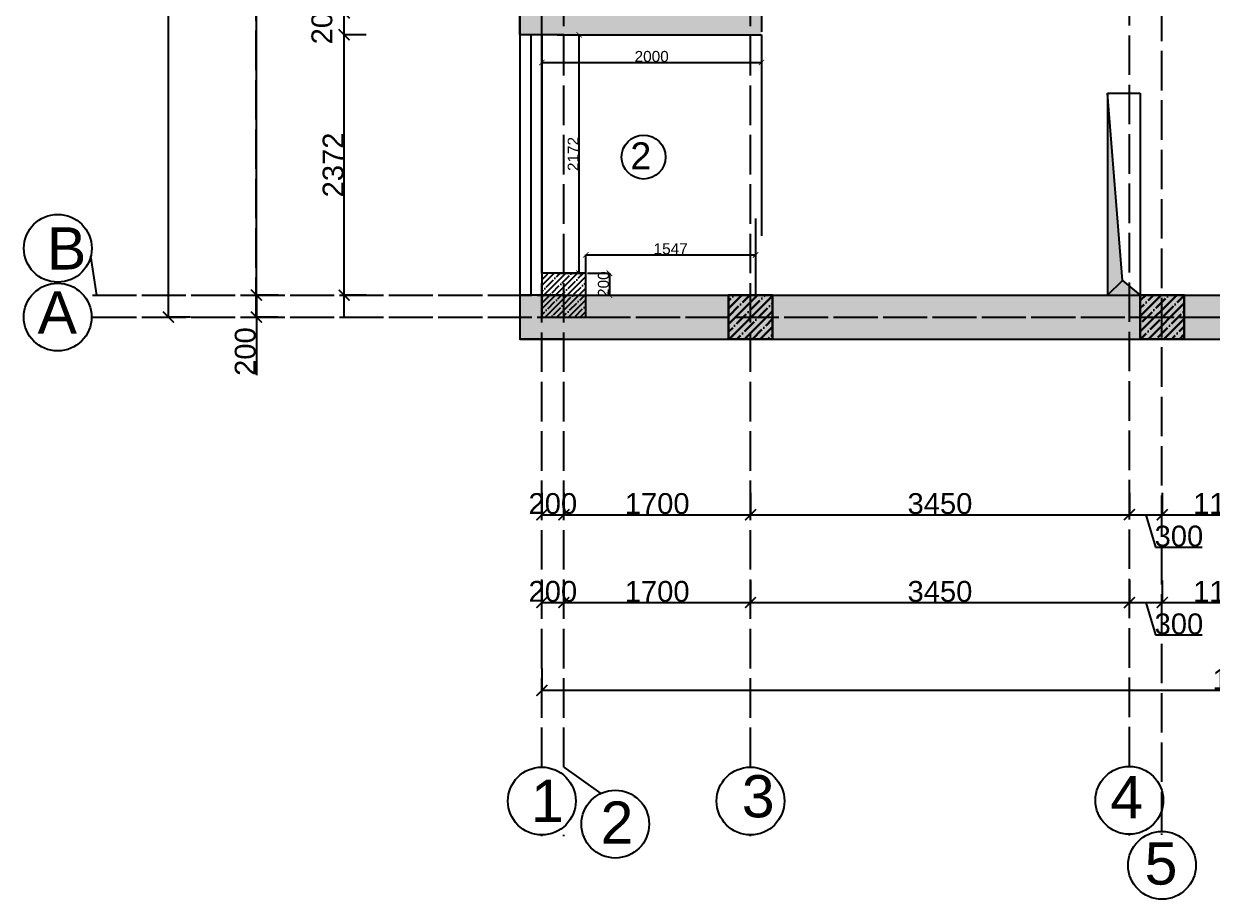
# Model space of a CAD drawing. Header units: millimetres. Extents: x -6014 to 220479, y -27718 to 28747.
# Drawn here: x 186825 to 197647, y 7698 to 15673 of the extents above; entities that cross this region are included whole.
import ezdxf

# ---------------------------------------------------------------- set-up
doc = ezdxf.new("R2010")
doc.units = ezdxf.units.MM
doc.header["$MEASUREMENT"] = 0
doc.linetypes.add('ACAD_ISO02W100', pattern=[15, 12, -3])
for name, color, linetype in [('0_Rəng_Yaşıllıqlar', 7, 'Continuous'), ('Plan 1', 7, 'Continuous'), ('Plan 2', 7, 'Continuous')]:
    doc.layers.add(name, color=color, linetype=linetype)
doc.styles.add('gost', font='GOST Common.ttf')
doc.styles.get("Standard").update_dxf_attribs({"font": 'arial.ttf'})
doc.dimstyles.new('GOST', dxfattribs={"dimtxt": 190, "dimasz": 100, "dimexe": 0.18, "dimexo": 0.06, "dimgap": 3, "dimtad": 1, "dimdec": 0, "dimzin": 0, "dimdsep": 46, "dimtxsty": 'Standard', "dimblk": 'ARCHTICK', "dimcen": 0.09, "dimclrt": 256, "dimadec": 0, "dimazin": 0, "dimtfac": 1, "dimtdec": 0, "dimtofl": 0, "dimtmove": 0, "dimatfit": 3, "dimldrblk": 'ARCHTICK', "dimfxl": 200, "dimfxlon": 1, "dimtolj": 1, "dimtzin": 0, "dimarcsym": 0})
pattern_1 = [(45, (138868.72, 0), (-70.71068, 70.71068), []), (45, (138939.43, -2e-14), (-70.71068, 70.71068), [125, -25, 0, -25])]

# ---------------------------------------------------------------- blocks, each defined once
blk = doc.blocks.new('_ArchTick')
at = {"color": 0, "linetype": 'ByBlock', "const_width": 0.15}
blk.add_lwpolyline([(-0.5, -0.5), (0.5, 0.5)], dxfattribs=at)
blk = doc.blocks.new('*D67')
at = {"color": 0, "lineweight": -2, "transparency": 16777216}
for p, q in [((189943, 15573), (189742, 15573)), ((189743, 13201), (189743, 15573)), ((189943, 13201), (189742, 13201))]:
    blk.add_line(p, q, dxfattribs=at)
at = {"layer": 'Defpoints', "color": 0, "transparency": 16777216}
for p in [(189743, 15573), (191343, 15573), (191343, 13201)]:
    blk.add_point(p, dxfattribs=at)
at = {"color": 0, "lineweight": -2, "transparency": 16777216, "xscale": 100, "yscale": 100, "zscale": 100}
for p, rotation in [((189743, 15573), 90), ((189743, 13201), 270)]:
    blk.add_blockref('_ArchTick', p, dxfattribs=dict(at, rotation=rotation))
at = {"transparency": 16777216, "insert": (189643, 14387), "char_height": 190, "attachment_point": 5, "rotation": 90}
blk.add_mtext('\\A1;2372', dxfattribs=at)
blk = doc.blocks.new('*D68')
at = {"color": 0, "lineweight": -2, "transparency": 16777216}
for p, q in [((189943, 15773), (189742, 15773)), ((189743, 15573), (189743, 15773)), ((189943, 15573), (189742, 15573))]:
    blk.add_line(p, q, dxfattribs=at)
at = {"layer": 'Defpoints', "color": 0, "transparency": 16777216}
for p in [(189743, 15773), (191343, 15773), (191343, 15573)]:
    blk.add_point(p, dxfattribs=at)
at = {"color": 0, "lineweight": -2, "transparency": 16777216, "xscale": 100, "yscale": 100, "zscale": 100}
for p, rotation in [((189743, 15773), 90), ((189743, 15573), 270)]:
    blk.add_blockref('_ArchTick', p, dxfattribs=dict(at, rotation=rotation))
at = {"transparency": 16777216, "insert": (189541, 15707), "char_height": 190, "attachment_point": 5, "rotation": 90}
blk.add_mtext('\\A1;200', dxfattribs=at)
blk = doc.blocks.new('*D60')
at = {"color": 0, "lineweight": -2, "transparency": 16777216}
for p, q in [((189143, 19401), (188942, 19401)), ((188943, 13201), (188943, 19401)), ((189143, 13201), (188942, 13201))]:
    blk.add_line(p, q, dxfattribs=at)
at = {"layer": 'Defpoints', "color": 0, "transparency": 16777216}
for p in [(188943, 19401), (191543, 19401), (191443, 13201)]:
    blk.add_point(p, dxfattribs=at)
at = {"color": 0, "lineweight": -2, "transparency": 16777216, "xscale": 100, "yscale": 100, "zscale": 100}
for p, rotation in [((188943, 19401), 90), ((188943, 13201), 270)]:
    blk.add_blockref('_ArchTick', p, dxfattribs=dict(at, rotation=rotation))
at = {"transparency": 16777216, "insert": (188843, 16301), "char_height": 190, "attachment_point": 5, "rotation": 90}
blk.add_mtext('\\A1;6200', dxfattribs=at)
blk = doc.blocks.new('*D62')
at = {"color": 0, "lineweight": -2, "transparency": 16777216}
for p, q in [((189143, 13201), (188942, 13201)), ((188943, 13201), (188943, 13001)), ((189143, 13001), (188942, 13001)), ((188943, 13001), (188943, 12473))]:
    blk.add_line(p, q, dxfattribs=at)
at = {"layer": 'Defpoints', "color": 0, "transparency": 16777216}
for p in [(193443, 13201), (188943, 13001), (193443, 13001)]:
    blk.add_point(p, dxfattribs=at)
at = {"color": 0, "lineweight": -2, "transparency": 16777216, "xscale": 100, "yscale": 100, "zscale": 100}
for p, rotation in [((188943, 13201), 90), ((188943, 13001), 270)]:
    blk.add_blockref('_ArchTick', p, dxfattribs=dict(at, rotation=rotation))
at = {"transparency": 16777216, "insert": (188843, 12687), "char_height": 190, "attachment_point": 5, "rotation": 90}
blk.add_mtext('\\A1;200', dxfattribs=at)
blk = doc.blocks.new('*D63')
at = {"color": 0, "lineweight": -2, "transparency": 16777216}
for p, q in [((188343, 23401), (188142, 23401)), ((188143, 13001), (188143, 23401)), ((188343, 13001), (188142, 13001))]:
    blk.add_line(p, q, dxfattribs=at)
at = {"layer": 'Defpoints', "color": 0, "transparency": 16777216}
for p in [(188143, 23401), (193443, 23401), (193443, 13001)]:
    blk.add_point(p, dxfattribs=at)
at = {"color": 0, "lineweight": -2, "transparency": 16777216, "xscale": 100, "yscale": 100, "zscale": 100}
for p, rotation in [((188143, 23401), 90), ((188143, 13001), 270)]:
    blk.add_blockref('_ArchTick', p, dxfattribs=dict(at, rotation=rotation))
at = {"transparency": 16777216, "insert": (188043, 18201), "char_height": 190, "attachment_point": 5, "rotation": 90}
blk.add_mtext('\\A1;10400', dxfattribs=at)
blk = doc.blocks.new('*D73')
at = {"color": 0, "lineweight": -2, "transparency": 16777216}
for p, q in [((191543, 11401), (191543, 11201)), ((191743, 11401), (191743, 11201)), ((191543, 11201), (191743, 11201))]:
    blk.add_line(p, q, dxfattribs=at)
at = {"layer": 'Defpoints', "color": 0, "transparency": 16777216}
for p in [(191543, 12801), (191743, 12801), (191743, 11201)]:
    blk.add_point(p, dxfattribs=at)
at = {"color": 0, "lineweight": -2, "transparency": 16777216, "xscale": 100, "yscale": 100, "zscale": 100, "rotation": 180}
blk.add_blockref('_ArchTick', (191543, 11201), dxfattribs=at)
at = {"color": 0, "lineweight": -2, "transparency": 16777216, "xscale": 100, "yscale": 100, "zscale": 100}
blk.add_blockref('_ArchTick', (191743, 11201), dxfattribs=at)
at = {"transparency": 16777216, "insert": (191643, 11301), "char_height": 190, "attachment_point": 5}
blk.add_mtext('\\A1;200', dxfattribs=at)
blk = doc.blocks.new('*D74')
at = {"color": 0, "lineweight": -2, "transparency": 16777216}
for p, q in [((191743, 11401), (191743, 11201)), ((193443, 11401), (193443, 11201)), ((191743, 11201), (193443, 11201))]:
    blk.add_line(p, q, dxfattribs=at)
at = {"layer": 'Defpoints', "color": 0, "transparency": 16777216}
for p in [(193443, 13001), (191743, 12801), (193443, 11201)]:
    blk.add_point(p, dxfattribs=at)
at = {"color": 0, "lineweight": -2, "transparency": 16777216, "xscale": 100, "yscale": 100, "zscale": 100, "rotation": 180}
blk.add_blockref('_ArchTick', (191743, 11201), dxfattribs=at)
at = {"color": 0, "lineweight": -2, "transparency": 16777216, "xscale": 100, "yscale": 100, "zscale": 100}
blk.add_blockref('_ArchTick', (193443, 11201), dxfattribs=at)
at = {"transparency": 16777216, "insert": (192593, 11301), "char_height": 190, "attachment_point": 5}
blk.add_mtext('\\A1;1700', dxfattribs=at)
blk = doc.blocks.new('*D40')
at = {"color": 0, "lineweight": -2, "transparency": 16777216}
for p, q in [((193443, 11401), (193443, 11201)), ((196893, 11401), (196893, 11201)), ((193443, 11201), (196893, 11201))]:
    blk.add_line(p, q, dxfattribs=at)
at = {"layer": 'Defpoints', "color": 0, "transparency": 16777216}
for p in [(196893, 19572), (193443, 13001), (196893, 11201)]:
    blk.add_point(p, dxfattribs=at)
at = {"color": 0, "lineweight": -2, "transparency": 16777216, "xscale": 100, "yscale": 100, "zscale": 100, "rotation": 180}
blk.add_blockref('_ArchTick', (193443, 11201), dxfattribs=at)
at = {"color": 0, "lineweight": -2, "transparency": 16777216, "xscale": 100, "yscale": 100, "zscale": 100}
blk.add_blockref('_ArchTick', (196893, 11201), dxfattribs=at)
at = {"transparency": 16777216, "insert": (195168, 11301), "char_height": 190, "attachment_point": 5}
blk.add_mtext('\\A1;3450', dxfattribs=at)
blk = doc.blocks.new('*D75')
at = {"color": 0, "lineweight": -2, "transparency": 16777216}
for p, q in [((196893, 11401), (196893, 11201)), ((197193, 11401), (197193, 11201)), ((196893, 11201), (197193, 11201)), ((197043, 11201), (197131, 10905)), ((197131, 10905), (197557, 10905))]:
    blk.add_line(p, q, dxfattribs=at)
at = {"layer": 'Defpoints', "color": 0, "transparency": 16777216}
for p in [(196893, 19572), (197193, 13001), (197193, 11201)]:
    blk.add_point(p, dxfattribs=at)
at = {"color": 0, "lineweight": -2, "transparency": 16777216, "xscale": 100, "yscale": 100, "zscale": 100, "rotation": 180}
blk.add_blockref('_ArchTick', (196893, 11201), dxfattribs=at)
at = {"color": 0, "lineweight": -2, "transparency": 16777216, "xscale": 100, "yscale": 100, "zscale": 100}
blk.add_blockref('_ArchTick', (197193, 11201), dxfattribs=at)
at = {"transparency": 16777216, "insert": (197344, 11005), "char_height": 190, "attachment_point": 5}
blk.add_mtext('\\A1;300', dxfattribs=at)
blk = doc.blocks.new('*D90')
at = {"color": 0, "lineweight": -2, "transparency": 16777216}
for p, q in [((197193, 11401), (197193, 11201)), ((198342, 11401), (198342, 11201)), ((197193, 11201), (198342, 11201))]:
    blk.add_line(p, q, dxfattribs=at)
at = {"layer": 'Defpoints', "color": 0, "transparency": 16777216}
for p in [(198342, 19751), (197193, 13001), (198342, 11201)]:
    blk.add_point(p, dxfattribs=at)
at = {"color": 0, "lineweight": -2, "transparency": 16777216, "xscale": 100, "yscale": 100, "zscale": 100, "rotation": 180}
blk.add_blockref('_ArchTick', (197193, 11201), dxfattribs=at)
at = {"color": 0, "lineweight": -2, "transparency": 16777216, "xscale": 100, "yscale": 100, "zscale": 100}
blk.add_blockref('_ArchTick', (198342, 11201), dxfattribs=at)
at = {"transparency": 16777216, "insert": (197768, 11301), "char_height": 190, "attachment_point": 5}
blk.add_mtext('\\A1;1150', dxfattribs=at)
blk = doc.blocks.new('*D94')
at = {"color": 0, "lineweight": -2, "transparency": 16777216}
for p, q in [((191543, 9801), (191543, 9601)), ((204493, 9801), (204493, 9601)), ((191543, 9601), (204493, 9601))]:
    blk.add_line(p, q, dxfattribs=at)
at = {"layer": 'Defpoints', "color": 0, "transparency": 16777216}
for p in [(191543, 13201), (204493, 13201), (204493, 9601)]:
    blk.add_point(p, dxfattribs=at)
at = {"color": 0, "lineweight": -2, "transparency": 16777216, "xscale": 100, "yscale": 100, "zscale": 100, "rotation": 180}
blk.add_blockref('_ArchTick', (191543, 9601), dxfattribs=at)
at = {"color": 0, "lineweight": -2, "transparency": 16777216, "xscale": 100, "yscale": 100, "zscale": 100}
blk.add_blockref('_ArchTick', (204493, 9601), dxfattribs=at)
at = {"transparency": 16777216, "insert": (198018, 9701), "char_height": 190, "attachment_point": 5}
blk.add_mtext('\\A1;12950', dxfattribs=at)
blk = doc.blocks.new('*D122')
at = {"color": 0, "lineweight": -2, "transparency": 16777216}
for p, q in [((191682, 15573), (191882, 15573)), ((191882, 13401), (191882, 15573)), ((191682, 13401), (191882, 13401))]:
    blk.add_line(p, q, dxfattribs=at)
at = {"layer": 'Defpoints', "color": 0, "transparency": 16777216}
for p in [(191543, 15573), (191882, 15573), (191543, 13401)]:
    blk.add_point(p, dxfattribs=at)
at = {"color": 0, "lineweight": -2, "transparency": 16777216, "xscale": 50, "yscale": 50, "zscale": 50}
for p, rotation in [((191882, 15573), 90), ((191882, 13401), 270)]:
    blk.add_blockref('_ArchTick', p, dxfattribs=dict(at, rotation=rotation))
at = {"transparency": 16777216, "insert": (191828, 14487), "char_height": 100, "attachment_point": 5, "rotation": 90}
blk.add_mtext('\\A1;2172', dxfattribs=at)
blk = doc.blocks.new('*D123')
at = {"color": 0, "lineweight": -2, "transparency": 16777216}
for p, q in [((191543, 15521), (191543, 15321)), ((193543, 15521), (193543, 15321)), ((191543, 15321), (193543, 15321))]:
    blk.add_line(p, q, dxfattribs=at)
at = {"layer": 'Defpoints', "color": 0, "transparency": 16777216}
for p in [(191543, 15573), (193543, 15573), (193543, 15321)]:
    blk.add_point(p, dxfattribs=at)
at = {"color": 0, "lineweight": -2, "transparency": 16777216, "xscale": 50, "yscale": 50, "zscale": 50, "rotation": 180}
blk.add_blockref('_ArchTick', (191543, 15321), dxfattribs=at)
at = {"color": 0, "lineweight": -2, "transparency": 16777216, "xscale": 50, "yscale": 50, "zscale": 50}
blk.add_blockref('_ArchTick', (193543, 15321), dxfattribs=at)
at = {"transparency": 16777216, "insert": (192543, 15375), "char_height": 100, "attachment_point": 5}
blk.add_mtext('\\A1;2000', dxfattribs=at)
blk = doc.blocks.new('*D124')
at = {"color": 0, "lineweight": -2, "transparency": 16777216}
for p, q in [((191958, 13401), (192158, 13401)), ((192158, 13401), (192158, 13201)), ((191958, 13201), (192158, 13201))]:
    blk.add_line(p, q, dxfattribs=at)
at = {"layer": 'Defpoints', "color": 0, "transparency": 16777216}
for p in [(191882, 13401), (191882, 13201), (192158, 13201)]:
    blk.add_point(p, dxfattribs=at)
at = {"color": 0, "lineweight": -2, "transparency": 16777216, "xscale": 50, "yscale": 50, "zscale": 50}
for p, rotation in [((192158, 13401), 90), ((192158, 13201), 270)]:
    blk.add_blockref('_ArchTick', p, dxfattribs=dict(at, rotation=rotation))
at = {"transparency": 16777216, "insert": (192104, 13301), "char_height": 100, "attachment_point": 5, "rotation": 90}
blk.add_mtext('\\A1;200', dxfattribs=at)
blk = doc.blocks.new('*D125')
at = {"color": 0, "lineweight": -2, "transparency": 16777216}
for p, q in [((191943, 13368), (191943, 13569)), ((191943, 13568), (193490, 13568)), ((193490, 13368), (193490, 13569))]:
    blk.add_line(p, q, dxfattribs=at)
at = {"layer": 'Defpoints', "color": 0, "transparency": 16777216}
for p in [(193490, 13568), (191943, 13201), (193490, 13201)]:
    blk.add_point(p, dxfattribs=at)
at = {"color": 0, "lineweight": -2, "transparency": 16777216, "xscale": 50, "yscale": 50, "zscale": 50, "rotation": 180}
blk.add_blockref('_ArchTick', (191943, 13568), dxfattribs=at)
at = {"color": 0, "lineweight": -2, "transparency": 16777216, "xscale": 50, "yscale": 50, "zscale": 50}
blk.add_blockref('_ArchTick', (193490, 13568), dxfattribs=at)
at = {"transparency": 16777216, "insert": (192716, 13623), "char_height": 100, "attachment_point": 5}
blk.add_mtext('\\A1;1547', dxfattribs=at)
blk = doc.blocks.new('*D15')
at = {"color": 0, "lineweight": -2, "transparency": 16777216}
for p, q in [((191543, 10601), (191543, 10401)), ((191743, 10601), (191743, 10401)), ((191543, 10401), (191743, 10401))]:
    blk.add_line(p, q, dxfattribs=at)
at = {"layer": 'Defpoints', "color": 0, "transparency": 16777216}
for p in [(191543, 12001), (191743, 12001), (191743, 10401)]:
    blk.add_point(p, dxfattribs=at)
at = {"color": 0, "lineweight": -2, "transparency": 16777216, "xscale": 100, "yscale": 100, "zscale": 100, "rotation": 180}
blk.add_blockref('_ArchTick', (191543, 10401), dxfattribs=at)
at = {"color": 0, "lineweight": -2, "transparency": 16777216, "xscale": 100, "yscale": 100, "zscale": 100}
blk.add_blockref('_ArchTick', (191743, 10401), dxfattribs=at)
at = {"transparency": 16777216, "insert": (191643, 10501), "char_height": 190, "attachment_point": 5}
blk.add_mtext('\\A1;200', dxfattribs=at)
blk = doc.blocks.new('*D16')
at = {"color": 0, "lineweight": -2, "transparency": 16777216}
for p, q in [((191743, 10601), (191743, 10401)), ((193443, 10601), (193443, 10401)), ((191743, 10401), (193443, 10401))]:
    blk.add_line(p, q, dxfattribs=at)
at = {"layer": 'Defpoints', "color": 0, "transparency": 16777216}
for p in [(193443, 12201), (191743, 12001), (193443, 10401)]:
    blk.add_point(p, dxfattribs=at)
at = {"color": 0, "lineweight": -2, "transparency": 16777216, "xscale": 100, "yscale": 100, "zscale": 100, "rotation": 180}
blk.add_blockref('_ArchTick', (191743, 10401), dxfattribs=at)
at = {"color": 0, "lineweight": -2, "transparency": 16777216, "xscale": 100, "yscale": 100, "zscale": 100}
blk.add_blockref('_ArchTick', (193443, 10401), dxfattribs=at)
at = {"transparency": 16777216, "insert": (192593, 10501), "char_height": 190, "attachment_point": 5}
blk.add_mtext('\\A1;1700', dxfattribs=at)
blk = doc.blocks.new('*D17')
at = {"color": 0, "lineweight": -2, "transparency": 16777216}
for p, q in [((193443, 10601), (193443, 10401)), ((196893, 10601), (196893, 10401)), ((193443, 10401), (196893, 10401))]:
    blk.add_line(p, q, dxfattribs=at)
at = {"layer": 'Defpoints', "color": 0, "transparency": 16777216}
for p in [(196893, 18772), (193443, 12201), (196893, 10401)]:
    blk.add_point(p, dxfattribs=at)
at = {"color": 0, "lineweight": -2, "transparency": 16777216, "xscale": 100, "yscale": 100, "zscale": 100, "rotation": 180}
blk.add_blockref('_ArchTick', (193443, 10401), dxfattribs=at)
at = {"color": 0, "lineweight": -2, "transparency": 16777216, "xscale": 100, "yscale": 100, "zscale": 100}
blk.add_blockref('_ArchTick', (196893, 10401), dxfattribs=at)
at = {"transparency": 16777216, "insert": (195168, 10501), "char_height": 190, "attachment_point": 5}
blk.add_mtext('\\A1;3450', dxfattribs=at)
blk = doc.blocks.new('*D18')
at = {"color": 0, "lineweight": -2, "transparency": 16777216}
for p, q in [((196893, 10601), (196893, 10401)), ((197193, 10601), (197193, 10401)), ((196893, 10401), (197193, 10401)), ((197043, 10401), (197131, 10105)), ((197131, 10105), (197557, 10105))]:
    blk.add_line(p, q, dxfattribs=at)
at = {"layer": 'Defpoints', "color": 0, "transparency": 16777216}
for p in [(196893, 18772), (197193, 12201), (197193, 10401)]:
    blk.add_point(p, dxfattribs=at)
at = {"color": 0, "lineweight": -2, "transparency": 16777216, "xscale": 100, "yscale": 100, "zscale": 100, "rotation": 180}
blk.add_blockref('_ArchTick', (196893, 10401), dxfattribs=at)
at = {"color": 0, "lineweight": -2, "transparency": 16777216, "xscale": 100, "yscale": 100, "zscale": 100}
blk.add_blockref('_ArchTick', (197193, 10401), dxfattribs=at)
at = {"transparency": 16777216, "insert": (197344, 10205), "char_height": 190, "attachment_point": 5}
blk.add_mtext('\\A1;300', dxfattribs=at)
blk = doc.blocks.new('*D19')
at = {"color": 0, "lineweight": -2, "transparency": 16777216}
for p, q in [((197193, 10601), (197193, 10401)), ((198342, 10601), (198342, 10401)), ((197193, 10401), (198342, 10401))]:
    blk.add_line(p, q, dxfattribs=at)
at = {"layer": 'Defpoints', "color": 0, "transparency": 16777216}
for p in [(198342, 18951), (197193, 12201), (198342, 10401)]:
    blk.add_point(p, dxfattribs=at)
at = {"color": 0, "lineweight": -2, "transparency": 16777216, "xscale": 100, "yscale": 100, "zscale": 100, "rotation": 180}
blk.add_blockref('_ArchTick', (197193, 10401), dxfattribs=at)
at = {"color": 0, "lineweight": -2, "transparency": 16777216, "xscale": 100, "yscale": 100, "zscale": 100}
blk.add_blockref('_ArchTick', (198342, 10401), dxfattribs=at)
at = {"transparency": 16777216, "insert": (197768, 10501), "char_height": 190, "attachment_point": 5}
blk.add_mtext('\\A1;1150', dxfattribs=at)
blk = doc.blocks.new('*D45')
at = {"color": 0, "lineweight": -2, "transparency": 16777216}
for p, q in [((206093, 19581), (206293, 19581)), ((206293, 13001), (206293, 19581)), ((206093, 13001), (206293, 13001))]:
    blk.add_line(p, q, dxfattribs=at)
at = {"layer": 'Defpoints', "color": 0, "transparency": 16777216}
for p in [(197193, 19581), (206293, 19581), (197193, 13001)]:
    blk.add_point(p, dxfattribs=at)
at = {"color": 0, "lineweight": -2, "transparency": 16777216, "xscale": 100, "yscale": 100, "zscale": 100}
for p, rotation in [((206293, 19581), 90), ((206293, 13001), 270)]:
    blk.add_blockref('_ArchTick', p, dxfattribs=dict(at, rotation=rotation))
at = {"transparency": 16777216, "insert": (206193, 16291), "char_height": 190, "attachment_point": 5, "rotation": 90}
blk.add_mtext('\\A1;6580', dxfattribs=at)

msp = doc.modelspace()

# ---------------------------------------------------------------- hatches: boundary and pattern name
at = {"ltscale": 50, "true_color": 0x636466, "transparency": 33554687}
h = msp.add_hatch(color=251, dxfattribs=at)
h.dxf.hatch_style = 1
h.paths.add_polyline_path([(204692.64065, 13201.03302), (204292.64065, 13201.03302), (191742.64065, 13201.03302), (191342.64065, 13201.03302), (191342.64065, 12801.03302), (204692.64065, 12801.03302)])
h.paths.add_polyline_path([(193542.64065, 15773.40484), (191742.64065, 15773.40484), (191742.64065, 15573.40484), (193542.64065, 15573.40484)])
h.paths.add_polyline_path([(202342.64065, 19751.03302), (198342.64065, 19751.03302), (198342.64065, 19931.41622), (198142.64065, 19931.41622), (198142.64065, 19551.03302), (202342.64065, 19551.03302)])
h.paths.add_polyline_path([(193618.7942, 17801.03302), (193542.64065, 17801.03302), (193542.64065, 17601.03302), (193618.7942, 17601.03302)], flags=17)
h.paths.add_polyline_path([(191742.64065, 15773.40484), (191342.64065, 15773.40484), (191342.64065, 15573.40484), (191742.64065, 15573.40484), (191742.64065, 15601.03302)])
h.paths.add_polyline_path([(194392.64065, 17601.03302), (194392.64065, 17801.03302), (194218.7942, 17801.03302), (194218.7942, 17601.03302)], flags=17)
h.paths.add_polyline_path([(202592.64065, 19841.23296), (202342.64065, 19841.23296), (202342.64065, 19751.03302), (202592.64065, 19751.03302)])
h.paths.add_polyline_path([(192082.64065, 23201.03302), (192082.64065, 23601.03302), (191342.64065, 23601.03302), (191342.64065, 23201.03302)])
h.paths.add_polyline_path([(193042.64065, 23601.03302), (193042.64065, 23201.03302), (193542.64065, 23201.03302), (197542.64065, 23201.03302), (204292.64065, 23201.03302), (204692.64065, 23201.03302), (204692.64065, 23601.03302)])
h.paths.add_polyline_path([(196942.64065, 19771.03302), (196742.64065, 19771.03302), (196742.64065, 19601.03302), (193542.64065, 19601.03302), (193342.64065, 19601.03302), (193342.64065, 16623.40484), (193542.64065, 16623.40484), (193542.64065, 17601.03302), (193542.64065, 19401.03302), (194442.64065, 19401.03302), (194442.64065, 18875.20521), (194642.64065, 18875.20521), (194642.64065, 19401.03302), (196692.64065, 19401.03302), (196942.64065, 19401.03302)])
h.paths.add_polyline_path([(198142.64065, 20701.03302), (198342.64065, 20701.03302), (198342.64065, 21001.03302), (197742.64065, 21001.03302), (197742.64065, 23201.03302), (197542.64065, 23201.03302), (197542.64065, 21001.03302), (196742.64065, 21001.03302), (196742.64065, 20521.03302), (196942.64065, 20521.03302), (196942.64065, 20801.03302), (198142.64065, 20801.03302)])
at = {"transparency": 33554687}
h = msp.add_hatch(color=7, dxfattribs=at)
h.dxf.hatch_style = 1
h.paths.add_polyline_path([(196692.64065, 15041.03302), (196692.64065, 13201.03302), (196830.57743, 13335.5818)])
h.paths.add_polyline_path([(196830.57743, 13335.5818), (196692.64065, 13201.03302), (196992.64065, 13201.03302)])
h = msp.add_hatch(dxfattribs=at)
h.set_pattern_fill('ANSI35', color=1, scale=300)
h.set_pattern_definition([(45, (138549.62, -9476.38), (-53.03301, 53.03301), []), (45, (138602.65, -9476.38), (-53.03301, 53.03301), [93.75, -18.75, 0, -18.75])])
h.paths.add_polyline_path([(191942.64065, 13401.03302), (191542.64065, 13401.03302), (191542.64065, 13001.03302), (191942.64065, 13001.03302)])
at = {"lineweight": 30, "transparency": 33554687}
h = msp.add_hatch(dxfattribs=at)
h.set_pattern_fill('ANSI35', color=1, scale=400)
h.set_pattern_definition(pattern_1)
h.paths.add_polyline_path([(193242.64065, 13201.03302), (193242.64065, 12801.03302), (193642.64065, 12801.03302), (193642.64065, 13201.03302)])
h = msp.add_hatch(dxfattribs=at)
h.set_pattern_fill('ANSI35', color=1, scale=400)
h.set_pattern_definition(pattern_1)
h.paths.add_polyline_path([(196992.64065, 13201.03302), (196992.64065, 12801.03302), (197392.64065, 12801.03302), (197392.64065, 13201.03302)])
at = {"layer": '0_Rəng_Yaşıllıqlar', "true_color": 0x636466, "transparency": 33554687}
h = msp.add_hatch(color=251, dxfattribs=at)
h.dxf.hatch_style = 1
h.paths.add_polyline_path([(193342.64065, 15573.40484), (193542.64065, 15573.40484), (193542.64065, 15601.03302), (193342.64065, 15601.03302)])

# ---------------------------------------------------------------- linework, layer by layer
at = {"color": 152, "true_color": 0x2776bb}
for p, q in [((191742.64065, 15573.40484), (191342.64065, 15573.40484)), ((191742.64065, 13201.03302), (191342.64065, 13201.03302))]:
    msp.add_line(p, q, dxfattribs=at)
for p, q in [((191742.64065, 15573.40484), (193342.64065, 15573.40484)), ((193342.64065, 15573.40484), (193542.64065, 15573.40484)), ((187491.29697, 13201.03302), (187435.28495, 13555.16346)), ((191742.64065, 8901.03302), (192080.27112, 8661.5268))]:
    msp.add_line(p, q)
at = {"lineweight": 25}
for p, q in [((193542.64065, 15573.40484), (193542.64065, 13742.17774)), ((193489.84604, 13900.56156), (193489.84604, 13201.03302))]:
    msp.add_line(p, q, dxfattribs=at)
at = {"color": 18, "true_color": 0x000000}
for p, q in [((196692.64065, 15041.03302), (196692.64065, 13201.03302)), ((196692.64065, 15041.03302), (196992.64065, 15041.03302)), ((196992.64065, 15041.03302), (196992.64065, 13201.03302)), ((191742.64065, 13201.03302), (204292.64065, 13201.03302))]:
    msp.add_line(p, q, dxfattribs=at)
for points in [[(192082.64065, 23601.03302), (191342.64065, 23601.03302), (191342.64065, 12801.03302), (204692.64065, 12801.03302)], [(191342.64065, 15573.40484), (191342.64065, 15773.40484), (193542.64065, 15773.40484)], [(193542.64065, 15773.40484), (193542.64065, 15601.03302)], [(196692.64065, 13201.03302), (196830.57743, 13335.5818), (196692.64065, 15041.03302)], [(196830.57743, 13335.5818), (196992.64065, 13201.03302)]]:
    msp.add_lwpolyline(points, dxfattribs=at)
at = {"color": 152, "true_color": 0x2776bb}
for points in [[(191542.64065, 13401.03302), (191542.64065, 19601.03302)], [(191342.64065, 15573.40484), (191342.64065, 13201.03302)], [(191442.64065, 15573.40484), (191442.64065, 13201.03302)], [(191542.64065, 15573.40484), (191542.64065, 13201.03302)], [(191742.64065, 12801.03302), (191342.64065, 12801.03302)], [(193642.64065, 12801.03302), (193242.64065, 12801.03302)], [(197392.64065, 12801.03302), (196992.64065, 12801.03302)]]:
    msp.add_lwpolyline(points, dxfattribs=at)
msp.add_lwpolyline([(191542.64065, 13001.03302), (191942.64065, 13001.03302), (191942.64065, 13401.03302), (191542.64065, 13401.03302)], close=True)
at = {"color": 18, "lineweight": 30, "true_color": 0x000000}
for points in [[(193242.64065, 12801.03302), (193642.64065, 12801.03302), (193642.64065, 13201.03302), (193242.64065, 13201.03302)], [(196992.64065, 12801.03302), (197392.64065, 12801.03302), (197392.64065, 13201.03302), (196992.64065, 13201.03302)]]:
    msp.add_lwpolyline(points, close=True, dxfattribs=at)
at = {"layer": 'Plan 1', "color": 251, "linetype": 'ACAD_ISO02W100', "ltscale": 30, "true_color": 0x636466}
for p, q in [((188142.64065, 13001.03302), (188142.64065, 23401.03302)), ((188942.64065, 13001.03302), (188942.64065, 23401.03302)), ((189742.64065, 13001.03302), (189742.64065, 23401.03302)), ((191542.64065, 8901.03302), (191542.64065, 19201.03302)), ((191742.64065, 8901.03302), (191742.64065, 19201.03302)), ((193442.64065, 8901.03302), (193442.64065, 19201.03302)), ((196892.81359, 8907.28992), (196892.81359, 19207.28992)), ((197189.90282, 8315.82847), (197189.90282, 19214.84552)), ((187449.84476, 13201.03302), (208449.82019, 13201.03302)), ((187491.29697, 13201.03302), (208592.64065, 13201.03302)), ((187449.84476, 13001.03302), (208592.64065, 13001.03302)), ((187491.29697, 13001.03302), (208592.64065, 13001.03302)), ((191542.64065, 11201.03302), (204492.64065, 11201.03302)), ((191542.64065, 10401.03302), (204492.64065, 10401.03302)), ((191542.64065, 9601.03302), (204492.64065, 9601.03302)), ((191542.64065, 8271.05369), (191542.64065, 8283.56749)), ((191742.64065, 8271.05369), (191742.64065, 8283.56749)), ((193442.64065, 8271.05369), (193442.64065, 8283.56749)), ((196892.81359, 8277.31059), (196892.81359, 8289.82439)), ((197189.90282, 8284.86618), (197189.90282, 8297.37999))]:
    msp.add_line(p, q, dxfattribs=at)
at = {"layer": 'Plan 1'}
for centre in [(187135.28443, 13628.07165), (187133.90788, 13001.03302), (191542.64065, 8592.30026), (193442.64065, 8592.30026), (196892.81359, 8598.55716), (192211.34581, 8381.99979), (197189.90282, 8006.4354)]:
    msp.add_circle(centre, 308.73277, dxfattribs=at)
at = {"layer": 'Plan 2'}
msp.add_circle((192469.02956, 14458.99522), 200, dxfattribs=at)

# ---------------------------------------------------------------- texts
at = {"layer": 'Plan 1', "char_height": 384.87481}
for s, insert, attachment_point in [('B', (187035.7915, 13434.5766), 7), ('1', (191443.14772, 8785.7953), 1), ('3', (193363.52252, 8828.51545), 1), ('4', (196718.24047, 8819.80439), 1), ('2', (192077.22222, 8588.33943), 1), ('5', (197031.78957, 8215.94702), 1)]:
    msp.add_mtext_dynamic_manual_height_columns(s, width=384.8748082, gutter_width=0.54982, heights=[0], dxfattribs=dict(at, insert=insert, attachment_point=attachment_point))
at = {"layer": 'Plan 1', "insert": (186951.2149, 12850.5951), "char_height": 384.8748082, "attachment_point": 7, "style": 'gost'}
msp.add_mtext_dynamic_manual_height_columns('{\\fArial|b0|i0|c238|p34;A}', width=384.8748082, gutter_width=0.54982, heights=[0], dxfattribs=at)
at = {"layer": 'Plan 2', "insert": (192348.68063, 14593.09674), "char_height": 245.41227, "attachment_point": 1}
msp.add_mtext_dynamic_manual_height_columns('2', width=245.4122714, gutter_width=0.81804, heights=[0], dxfattribs=at)

# ---------------------------------------------------------------- dimensions: what is measured, and where the dimension line sits
for base, p1, p2, picture, middle in [((188142.64065, 23401.03302), (193442.64065, 13001.03302), (193442.64065, 23401.03302), '*D63', (188042.63178, 18201.03302)), ((206292.64065, 19580.74269), (197192.64065, 13001.03302), (197192.64065, 19580.74269), '*D45', (206192.63178, 16290.88786)), ((188942.64065, 19401.03302), (191442.64065, 13201.03302), (191542.64065, 19401.03302), '*D60', (188842.63178, 16301.03302)), ((189742.64065, 15573.40484), (191342.64065, 13201.03302), (191342.64065, 15573.40484), '*D67', (189642.56698, 14387.21893)), ((188942.64065, 13001.03302), (193442.64065, 13201.03302), (193442.64065, 13001.03302), '*D62', (188842.63178, 12686.84271))]:
    dim = msp.add_linear_dim(base=base, p1=p1, p2=p2, angle=90, dimstyle='GOST')
    dim.commit()
    dim.dimension.update_dxf_attribs({"geometry": picture, "text_midpoint": middle})
for base, p1, p2, override, picture, middle in [((198342.43027, 11201.03302), (197192.64065, 13001.03302), (198342.43027, 19751.03302), {"dimtmove": 1}, '*D90', (197767.53546, 11301.04189)), ((196892.81359, 11201.03302), (193442.64065, 13001.03302), (196892.81359, 19571.96929), {"dimtmove": 1}, '*D40', (195167.72712, 11301.10669)), ((197192.64065, 11201.03302), (196892.81359, 19571.96929), (197192.64065, 13001.03302), {"dimtmove": 1}, '*D75', (197134.49742, 11005.20568)), ((198342.43027, 10401.03302), (197192.64065, 12201.03302), (198342.43027, 18951.03302), {"dimtmove": 1}, '*D19', (197767.53546, 10501.04189)), ((196892.81359, 10401.03302), (193442.64065, 12201.03302), (196892.81359, 18771.96929), {"dimtmove": 1}, '*D17', (195167.72712, 10501.10669)), ((197192.64065, 10401.03302), (196892.81359, 18771.96929), (197192.64065, 12201.03302), {"dimtmove": 1}, '*D18', (197134.49742, 10205.20568)), ((193542.64065, 15321.35363), (191542.64065, 15573.40484), (193542.64065, 15573.40484), {"dimtxt": 100, "dimasz": 50}, '*D123', (192542.64065, 15375.41093)), ((193489.84604, 13568.48457), (191942.64065, 13201.03302), (193489.84604, 13201.03302), {"dimtxt": 100, "dimasz": 50}, '*D125', (192716.24335, 13622.54187)), ((193442.64065, 11201.03302), (191742.64065, 12801.03302), (193442.64065, 13001.03302), {"dimtmove": 1}, '*D74', (192592.64065, 11301.04189)), ((193442.64065, 10401.03302), (191742.64065, 12001.03302), (193442.64065, 12201.03302), {"dimtmove": 1}, '*D16', (192592.64065, 10501.04189))]:
    dim = msp.add_linear_dim(base=base, p1=p1, p2=p2, dimstyle='GOST', override=override)
    dim.commit()
    dim.dimension.update_dxf_attribs({"geometry": picture, "text_midpoint": middle})
for base, p1, p2, override, picture, middle in [((189742.64065, 15773.40484), (191342.64065, 15573.40484), (191342.64065, 15773.40484), {"dimtmove": 1}, '*D68', (189540.94291, 15706.9115)), ((191881.5338, 15573.40484), (191542.64065, 13401.03302), (191542.64065, 15573.40484), {"dimtxt": 100, "dimasz": 50}, '*D122', (191828.32916, 14487.21893))]:
    dim = msp.add_linear_dim(base=base, p1=p1, p2=p2, angle=90, dimstyle='GOST', override=override)
    dim.commit()
    dim.dimension.update_dxf_attribs({"geometry": picture, "text_midpoint": middle})
dim = msp.add_linear_dim(base=(192158.0568, 13201.03302), p1=(191881.7138, 13401.03302), p2=(191881.7138, 13201.03302), angle=90, dimstyle='GOST', override={"dimtxt": 100, "dimasz": 50})
dim.commit()
dim.dimension.update_dxf_attribs({"geometry": '*D124', "text_midpoint": (192158.0568, 13301.03302), "dimtype": 160})
dim = msp.add_linear_dim(base=(204492.64065, 9601.03302), p1=(191542.64065, 13201.03302), p2=(204492.64065, 13201.03302), dimstyle='GOST')
dim.commit()
dim.dimension.update_dxf_attribs({"geometry": '*D94', "text_midpoint": (198017.64065, 9701.04189)})
for base, p1, p2, picture, middle in [((191742.64065, 11201.03302), (191542.64065, 12801.03302), (191742.64065, 12801.03302), '*D73', (191642.64065, 11201.03302)), ((191742.64065, 10401.03302), (191542.64065, 12001.03302), (191742.64065, 12001.03302), '*D15', (191642.64065, 10401.03302))]:
    dim = msp.add_linear_dim(base=base, p1=p1, p2=p2, dimstyle='GOST')
    dim.commit()
    dim.dimension.update_dxf_attribs({"geometry": picture, "text_midpoint": middle, "dimtype": 160})

doc.saveas('drawing.dxf')
